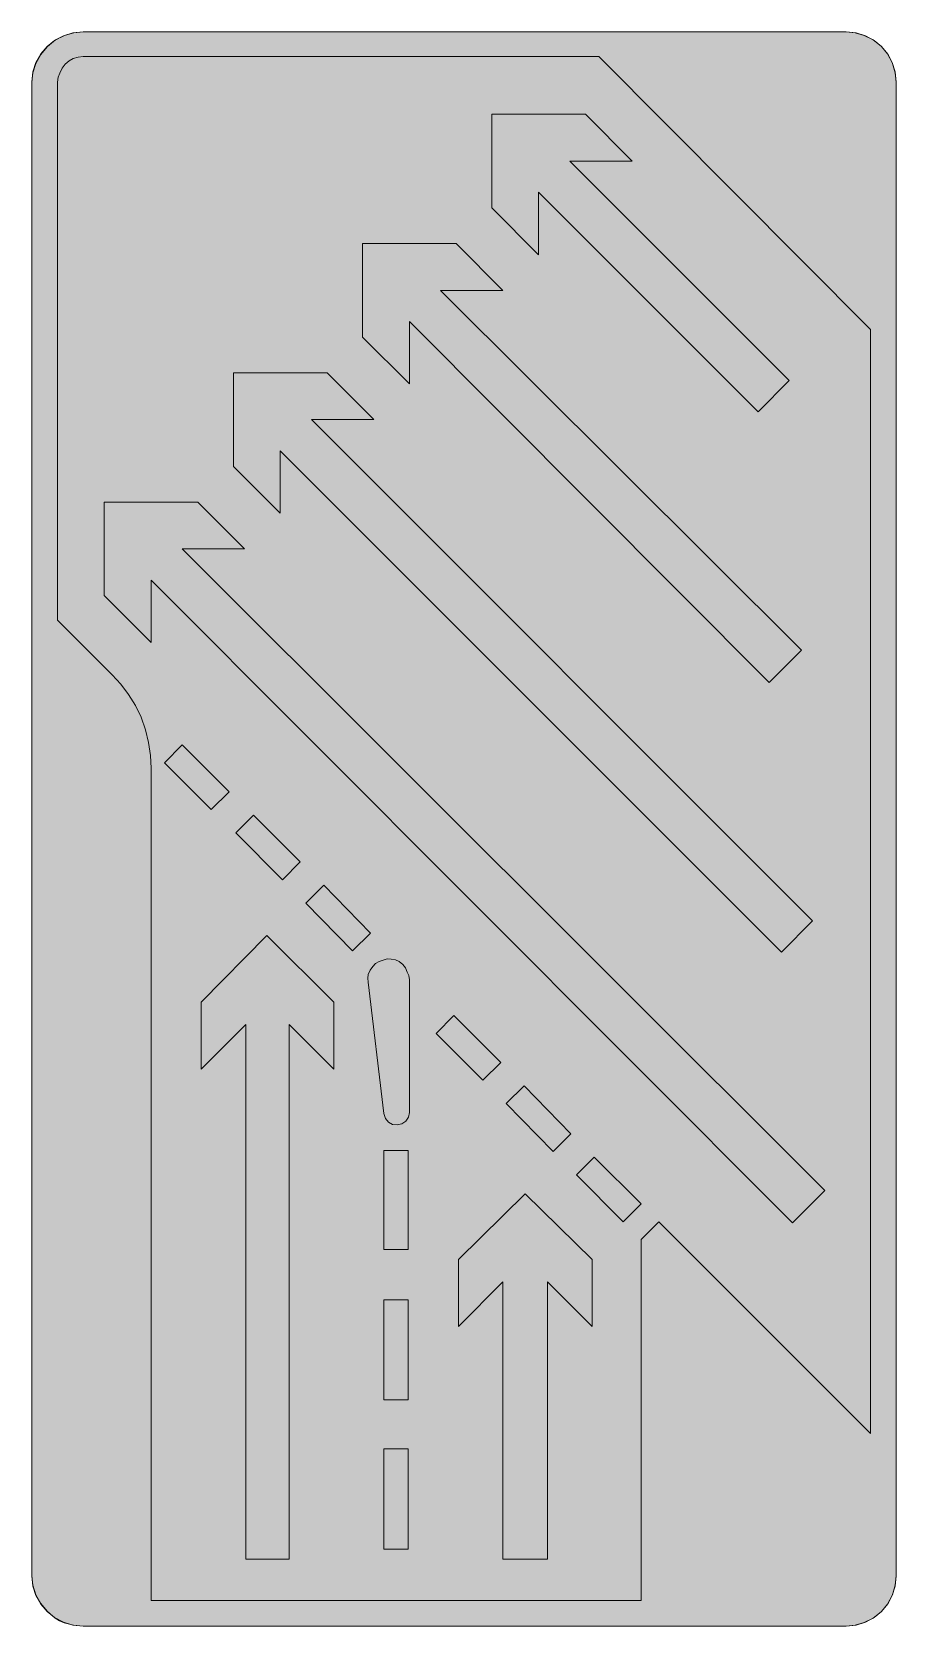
# Model space of a CAD drawing. Header units: metres. Extents: x 215 to 354, y 7 to 265.
import ezdxf

# ---------------------------------------------------------------- set-up
doc = ezdxf.new("R2010")
doc.units = ezdxf.units.M
for name, color, linetype, true_color in [('FILL_LIME_00FF00', 7, 'Continuous', 0x00ff00), ('FILL_WHITE_FFFFFF', 7, 'Continuous', 0xffffff), ('STROKE_LIME_00FF00', 7, 'Continuous', 0x00ff00)]:
    doc.layers.add(name, color=color, linetype=linetype, true_color=true_color)

msp = doc.modelspace()

# ---------------------------------------------------------------- hatches: boundary and pattern name
at = {"layer": 'FILL_LIME_00FF00', "true_color": 0x00ff00}
h = msp.add_hatch(color=7, dxfattribs=at)
h.dxf.hatch_style = 1
h.paths.add_polyline_path([(350.22, 38.34), (316.02, 72.54), (313.14, 69.66), (313.14, 11.34), (233.94, 11.34), (233.94, 145.8), (233.84, 147.85), (233.54, 149.94), (233.03, 152.03), (232.32, 154.08), (231.41, 155.93), (230.32, 157.7), (229.05, 159.37), (227.64, 160.92), (218.82, 169.74), (218.82, 256.68), (218.93, 257.47), (219.18, 258.12), (219.56, 258.91), (220.08, 259.56), (220.71, 260.08), (221.34, 260.46), (222.15, 260.71), (222.96, 260.82), (306.3, 260.82), (350.22, 216.72), (350.22, 38.34)])
at = {"layer": 'FILL_WHITE_FFFFFF', "true_color": 0xffffff}
h = msp.add_hatch(color=7, dxfattribs=at)
h.dxf.hatch_style = 1
h.paths.add_polyline_path([(222.96, 7.2), (221.43, 7.33), (219.9, 7.74), (219.12, 8.07), (218.42, 8.5), (217.2, 9.54), (216.12, 10.84), (215.33, 12.28), (214.85, 13.79), (214.68, 15.3), (214.68, 256.68), (214.85, 258.19), (215.33, 259.69), (216.12, 261.13), (217.2, 262.44), (218.51, 263.49), (219.95, 264.22), (221.45, 264.64), (222.96, 264.78), (346.26, 264.78), (347.74, 264.64), (349.21, 264.22), (350.64, 263.49), (352.02, 262.44), (353.07, 261.13), (353.8, 259.69), (354.22, 258.19), (354.36, 256.68), (354.36, 15.3), (354.22, 13.79), (353.8, 12.28), (353.07, 10.84), (352.02, 9.54), (350.64, 8.49), (349.21, 7.76), (347.74, 7.34), (346.26, 7.2), (222.96, 7.2)])
h = msp.add_hatch(color=7, dxfattribs=at)
h.dxf.hatch_style = 1
h.paths.add_polyline_path([(289.02, 251.46), (304.14, 251.46), (311.7, 243.9), (301.62, 243.9), (337.08, 208.44), (332.04, 203.4), (296.58, 238.86), (296.58, 228.78), (289.02, 236.34), (289.02, 251.46)])
h = msp.add_hatch(color=7, dxfattribs=at)
h.dxf.hatch_style = 1
h.paths.add_polyline_path([(268.14, 230.58), (283.26, 230.58), (290.82, 223.02), (280.74, 223.02), (339.06, 164.88), (333.84, 159.66), (275.7, 217.98), (275.7, 207.9), (268.14, 215.46), (268.14, 230.58)])
h = msp.add_hatch(color=7, dxfattribs=at)
h.dxf.hatch_style = 1
h.paths.add_polyline_path([(247.26, 209.7), (262.38, 209.7), (269.94, 202.14), (259.86, 202.14), (340.86, 121.14), (335.82, 116.1), (254.82, 197.1), (254.82, 187.02), (247.26, 194.58), (247.26, 209.7)])
h = msp.add_hatch(color=7, dxfattribs=at)
h.dxf.hatch_style = 1
h.paths.add_polyline_path([(226.38, 188.82), (241.5, 188.82), (249.06, 181.26), (238.98, 181.26), (342.84, 77.58), (337.62, 72.36), (233.94, 176.22), (233.94, 166.14), (226.38, 173.7), (226.38, 188.82)])
h = msp.add_hatch(color=7, dxfattribs=at)
h.dxf.hatch_style = 1
h.paths.add_polyline_path([(243.66, 139.14), (236.1, 146.7), (238.98, 149.58), (246.54, 142.02), (243.66, 139.14)])
h = msp.add_hatch(color=7, dxfattribs=at)
h.dxf.hatch_style = 1
h.paths.add_polyline_path([(255.18, 127.8), (247.62, 135.36), (250.5, 138.24), (258.06, 130.68), (255.18, 127.8)])
h = msp.add_hatch(color=7, dxfattribs=at)
h.dxf.hatch_style = 1
h.paths.add_polyline_path([(266.52, 116.28), (258.96, 124.02), (261.84, 126.9), (269.4, 119.16), (266.52, 116.28)])
h = msp.add_hatch(color=7, dxfattribs=at)
h.dxf.hatch_style = 1
h.paths.add_polyline_path([(256.26, 104.4), (256.26, 18), (249.24, 18), (249.24, 104.4), (242.04, 97.2), (242.04, 108), (252.66, 118.8), (263.46, 108), (263.46, 97.2), (256.26, 104.4)])
h = msp.add_hatch(color=7, dxfattribs=at)
h.dxf.hatch_style = 1
h.paths.add_polyline_path([(275.54, 89.41), (275.12, 88.78), (274.49, 88.36), (273.72, 88.2), (272.95, 88.25), (272.3, 88.63), (271.82, 89.24), (271.56, 90), (269.04, 111.24), (268.97, 111.87), (269.04, 112.5), (269.33, 113.2), (269.76, 113.76), (270.23, 114.24), (270.8, 114.59), (272.1, 115.02), (272.77, 114.98), (273.43, 114.84), (274.05, 114.56), (274.62, 114.12), (275.05, 113.56), (275.34, 112.86), (275.59, 112.3), (275.7, 111.6), (275.7, 90.18), (275.54, 89.41)])
h = msp.add_hatch(color=7, dxfattribs=at)
h.dxf.hatch_style = 1
h.paths.add_polyline_path([(287.58, 95.4), (280.02, 102.96), (282.9, 105.84), (290.46, 98.28), (287.58, 95.4)])
h = msp.add_hatch(color=7, dxfattribs=at)
h.dxf.hatch_style = 1
h.paths.add_polyline_path([(298.92, 83.88), (291.36, 91.62), (294.24, 94.5), (301.8, 86.76), (298.92, 83.88)])
h = msp.add_hatch(color=7, dxfattribs=at)
h.dxf.hatch_style = 1
h.paths.add_polyline_path([(275.52, 84.06), (275.52, 68.04), (271.56, 68.04), (271.56, 84.06), (275.52, 84.06)])
h = msp.add_hatch(color=7, dxfattribs=at)
h.dxf.hatch_style = 1
h.paths.add_polyline_path([(310.26, 72.54), (302.7, 80.1), (305.58, 82.98), (313.14, 75.42), (310.26, 72.54)])
h = msp.add_hatch(color=7, dxfattribs=at)
h.dxf.hatch_style = 1
h.paths.add_polyline_path([(305.22, 66.42), (305.22, 55.62), (298.02, 62.82), (298.02, 18), (290.82, 18), (290.82, 62.82), (283.62, 55.62), (283.62, 66.42), (294.42, 77.04), (305.22, 66.42)])
h = msp.add_hatch(color=7, dxfattribs=at)
h.dxf.hatch_style = 1
h.paths.add_polyline_path([(275.52, 59.94), (275.52, 43.74), (271.56, 43.74), (271.56, 59.94), (275.52, 59.94)])
h = msp.add_hatch(color=7, dxfattribs=at)
h.dxf.hatch_style = 1
h.paths.add_polyline_path([(275.52, 35.82), (275.52, 19.62), (271.56, 19.62), (271.56, 35.82), (275.52, 35.82)])

# ---------------------------------------------------------------- linework, layer by layer
at = {"layer": 'FILL_LIME_00FF00', "lineweight": 0, "true_color": 0x00ff00}
msp.add_lwpolyline([(350.22, 38.34), (316.02, 72.54), (313.14, 69.66), (313.14, 11.34), (233.94, 11.34), (233.94, 145.8), (233.84, 147.85), (233.54, 149.94), (233.03, 152.03), (232.32, 154.08), (231.41, 155.93), (230.32, 157.7), (229.05, 159.37), (227.64, 160.92), (218.82, 169.74), (218.82, 256.68), (218.93, 257.47), (219.18, 258.12), (219.56, 258.91), (220.08, 259.56), (220.71, 260.08), (221.34, 260.46), (222.15, 260.71), (222.96, 260.82), (306.3, 260.82), (350.22, 216.72)], close=True, dxfattribs=at)
at = {"layer": 'FILL_WHITE_FFFFFF', "lineweight": 0, "true_color": 0xffffff}
for points in [[(222.96, 7.2), (221.43, 7.33), (219.9, 7.74), (219.12, 8.07), (218.42, 8.5), (217.2, 9.54), (216.12, 10.84), (215.33, 12.28), (214.85, 13.79), (214.68, 15.3), (214.68, 256.68), (214.85, 258.19), (215.33, 259.69), (216.12, 261.13), (217.2, 262.44), (218.51, 263.49), (219.95, 264.22), (221.45, 264.64), (222.96, 264.78), (346.26, 264.78), (347.74, 264.64), (349.21, 264.22), (350.64, 263.49), (352.02, 262.44), (353.07, 261.13), (353.8, 259.69), (354.22, 258.19), (354.36, 256.68), (354.36, 15.3), (354.22, 13.79), (353.8, 12.28), (353.07, 10.84), (352.02, 9.54), (350.64, 8.49), (349.21, 7.76), (347.74, 7.34), (346.26, 7.2)], [(289.02, 251.46), (304.14, 251.46), (311.7, 243.9), (301.62, 243.9), (337.08, 208.44), (332.04, 203.4), (296.58, 238.86), (296.58, 228.78), (289.02, 236.34)], [(268.14, 230.58), (283.26, 230.58), (290.82, 223.02), (280.74, 223.02), (339.06, 164.88), (333.84, 159.66), (275.7, 217.98), (275.7, 207.9), (268.14, 215.46)], [(247.26, 209.7), (262.38, 209.7), (269.94, 202.14), (259.86, 202.14), (340.86, 121.14), (335.82, 116.1), (254.82, 197.1), (254.82, 187.02), (247.26, 194.58)], [(226.38, 188.82), (241.5, 188.82), (249.06, 181.26), (238.98, 181.26), (342.84, 77.58), (337.62, 72.36), (233.94, 176.22), (233.94, 166.14), (226.38, 173.7)], [(243.66, 139.14), (236.1, 146.7), (238.98, 149.58), (246.54, 142.02)], [(255.18, 127.8), (247.62, 135.36), (250.5, 138.24), (258.06, 130.68)], [(266.52, 116.28), (258.96, 124.02), (261.84, 126.9), (269.4, 119.16)], [(256.26, 104.4), (256.26, 18), (249.24, 18), (249.24, 104.4), (242.04, 97.2), (242.04, 108), (252.66, 118.8), (263.46, 108), (263.46, 97.2)], [(275.54, 89.41), (275.12, 88.78), (274.49, 88.36), (273.72, 88.2), (272.95, 88.25), (272.3, 88.63), (271.82, 89.24), (271.56, 90), (269.04, 111.24), (268.97, 111.87), (269.04, 112.5), (269.33, 113.2), (269.76, 113.76), (270.23, 114.24), (270.8, 114.59), (272.1, 115.02), (272.77, 114.98), (273.43, 114.84), (274.05, 114.56), (274.62, 114.12), (275.05, 113.56), (275.34, 112.86), (275.59, 112.3), (275.7, 111.6), (275.7, 90.18)], [(287.58, 95.4), (280.02, 102.96), (282.9, 105.84), (290.46, 98.28)], [(298.92, 83.88), (291.36, 91.62), (294.24, 94.5), (301.8, 86.76)], [(275.52, 84.06), (275.52, 68.04), (271.56, 68.04), (271.56, 84.06)], [(310.26, 72.54), (302.7, 80.1), (305.58, 82.98), (313.14, 75.42)], [(305.22, 66.42), (305.22, 55.62), (298.02, 62.82), (298.02, 18), (290.82, 18), (290.82, 62.82), (283.62, 55.62), (283.62, 66.42), (294.42, 77.04)], [(275.52, 59.94), (275.52, 43.74), (271.56, 43.74), (271.56, 59.94)], [(275.52, 35.82), (275.52, 19.62), (271.56, 19.62), (271.56, 35.82)]]:
    msp.add_lwpolyline(points, close=True, dxfattribs=at)
at = {"layer": 'STROKE_LIME_00FF00', "lineweight": 0, "true_color": 0x00ff00}
for points in [[(214.68, 256.68), (214.85, 258.32), (215.34, 259.84), (216.11, 261.22), (217.13, 262.42), (218.36, 263.4), (219.77, 264.15), (221.31, 264.62), (222.96, 264.78)], [(222.96, 264.78), (346.26, 264.78)], [(346.26, 264.78), (347.9, 264.62), (349.42, 264.15), (350.8, 263.4), (352, 262.42), (352.98, 261.22), (353.73, 259.84), (354.2, 258.32), (354.36, 256.68)], [(214.68, 15.3), (214.68, 256.68)], [(354.36, 256.68), (354.36, 15.3)], [(222.96, 7.2), (221.31, 7.36), (219.77, 7.83), (218.36, 8.58), (217.13, 9.56), (216.11, 10.76), (215.34, 12.14), (214.85, 13.66), (214.68, 15.3)], [(354.36, 15.3), (354.2, 13.66), (353.73, 12.14), (352.98, 10.76), (352, 9.56), (350.8, 8.58), (349.42, 7.83), (347.9, 7.36), (346.26, 7.2)], [(346.26, 7.2), (222.96, 7.2)]]:
    msp.add_lwpolyline(points, dxfattribs=at)

doc.saveas('drawing.dxf')
